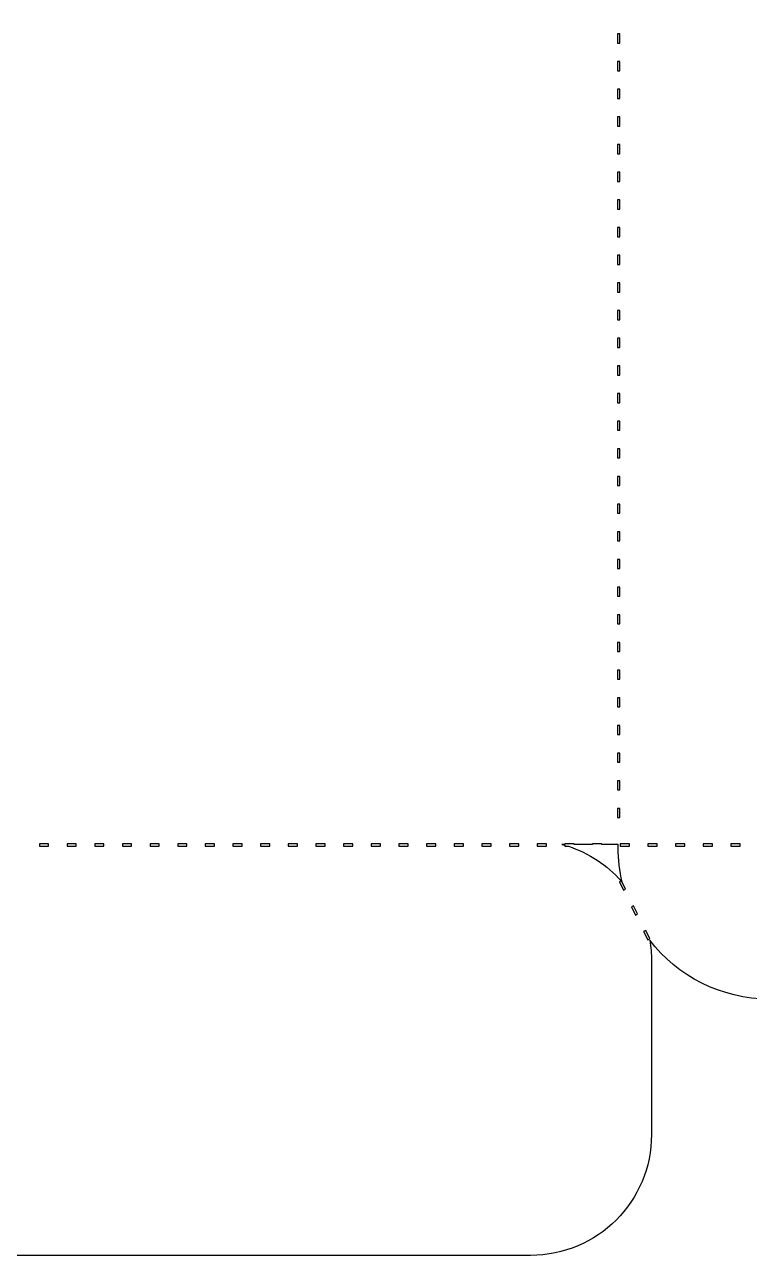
# Model space of a CAD drawing. Header units: centimetres. Extents: x -27 to 27.5, y -14.1 to 14.3.
# Drawn here: x -10.64 to -2.32, y -14.12 to 0.01 of the extents above; entities that cross this region are included whole.
import ezdxf

# ---------------------------------------------------------------- set-up
doc = ezdxf.new("R2010")
doc.units = ezdxf.units.CM
doc.header["$MEASUREMENT"] = 0
doc.layers.add('Layer 1', color=7, linetype='Continuous')

msp = doc.modelspace()

# ---------------------------------------------------------------- linework, layer by layer
at = {"layer": 'Layer 1', "color": 36, "lineweight": 25}
for points, knots in [([(-16.51941, 10.01651), (-17.28793, 10.01651), (-17.90682, 9.39762), (-17.90682, 8.62911), (-17.90682, 8.62911), (-17.90682, 8.62911), (-17.90682, 6.63894), (-17.90682, 6.63894), (-17.90682, 6.63894), (-17.90682, 6.0028), (-17.48249, 5.46935), (-16.90058, 5.30445), (-16.90058, 5.30445), (-17.47429, 5.15204), (-17.92264, 4.69902), (-18.06723, 4.12209), (-18.06723, 4.12209), (-18.09669, 4.82244), (-18.33803, 5.36481), (-18.63277, 5.36481), (-18.63277, 5.36481), (-18.63277, 5.36481), (-19.8606, 5.36481), (-19.8606, 5.36481), (-19.8606, 5.36481), (-20.09577, 5.36481), (-20.29658, 5.01931), (-20.38316, 4.52393), (-20.38316, 4.52393), (-20.45962, 4.60946), (-20.59937, 4.66697), (-20.76019, 4.66697), (-20.76019, 4.66697), (-21.00334, 4.66697), (-21.19923, 4.53637), (-21.19923, 4.37428), (-21.19923, 4.37428), (-21.19923, 4.37428), (-21.19923, 4.14111), (-21.19923, 4.14111), (-21.19923, 4.14111), (-21.23139, 4.14461), (-21.26383, 4.1469), (-21.2968, 4.1469), (-21.2968, 4.1469), (-21.85312, 4.1469), (-22.30469, 3.6373), (-22.30469, 3.00919), (-22.30469, 3.00919), (-22.30469, 2.874), (-22.28354, 2.74421), (-22.24516, 2.62389), (-22.24516, 2.62389), (-24.25743, 1.5562), (-25.34686, -0.11325), (-25.47721, -1.77067), (-25.47721, -1.77067), (-25.47721, -1.77067), (-25.48879, -1.77067), (-25.48879, -1.77067), (-25.48879, -1.77067), (-25.4877, -1.80321), (-25.48648, -1.83568), (-25.48465, -1.86824), (-25.48465, -1.86824), (-25.48647, -1.90065), (-25.48771, -1.93258), (-25.48879, -1.96498), (-25.48879, -1.96498), (-25.48879, -1.96498), (-25.47721, -1.96498), (-25.47721, -1.96498), (-25.47721, -1.96498), (-25.34686, -3.6224), (-24.25743, -5.29267), (-22.24516, -6.36037), (-22.24516, -6.36037), (-22.28354, -6.48069), (-22.30469, -6.60965), (-22.30469, -6.74484), (-22.30469, -6.74484), (-22.30469, -7.37295), (-21.85312, -7.88337), (-21.2968, -7.88337), (-21.2968, -7.88337), (-21.26383, -7.88337), (-21.23139, -7.88109), (-21.19923, -7.87759), (-21.19923, -7.87759), (-21.19923, -7.87759), (-21.19923, -8.11075), (-21.19923, -8.11075), (-21.19923, -8.11075), (-21.19923, -8.27285), (-21.00334, -8.40262), (-20.76019, -8.40262), (-20.76019, -8.40262), (-20.59937, -8.40262), (-20.45961, -8.34594), (-20.38316, -8.26041), (-20.38316, -8.26041), (-20.29657, -8.75575), (-20.09575, -9.10128), (-19.8606, -9.10128), (-19.8606, -9.10128), (-19.8606, -9.10128), (-18.63277, -9.10128), (-18.63277, -9.10128), (-18.63277, -9.10128), (-18.3708, -9.10128), (-18.15167, -8.67221), (-18.08542, -8.08512), (-18.08542, -8.08512), (-17.95442, -8.74582), (-17.42911, -9.26139), (-16.76333, -9.37827), (-16.76333, -9.37827), (-17.41459, -9.493), (-17.90682, -10.0582), (-17.90682, -10.74335), (-17.90682, -10.74335), (-17.90682, -10.74335), (-17.90682, -12.73352), (-17.90682, -12.73352), (-17.90682, -12.73352), (-17.90682, -13.50203), (-17.28793, -14.12093), (-16.51941, -14.12093), (-16.51941, -14.12093), (-16.51941, -14.12093), (-4.83475, -14.12093), (-4.83475, -14.12093), (-4.83475, -14.12093), (-4.06624, -14.12093), (-3.44734, -13.50203), (-3.44734, -12.73352), (-3.44734, -12.73352), (-3.44734, -12.73352), (-3.44734, -10.74335), (-3.44734, -10.74335), (-3.44734, -10.74335), (-3.44734, -10.66148), (-3.45453, -10.58149), (-3.46801, -10.50358), (-3.46801, -10.50358), (-3.15068, -10.9149), (-2.65254, -11.17909), (-2.09053, -11.17909), (-2.09053, -11.17909), (-2.09053, -11.17909), (-0.80564, -11.17909), (-0.80564, -11.17909), (-0.80564, -11.17909), (-0.28304, -11.17909), (0.18345, -10.95066), (0.50157, -10.58791), (0.50157, -10.58791), (0.50157, -10.58791), (0.47759, -10.58791), (0.47759, -10.58791), (0.47759, -10.58791), (0.47759, -10.58791), (0.47759, -10.57964), (0.47759, -10.57964), (0.47759, -10.57964), (0.47759, -10.57964), (0.47759, -10.57716), (0.47759, -10.57716), (0.47759, -10.57716), (0.47759, -10.57716), (0.47841, -10.57468), (0.47841, -10.57468), (0.47841, -10.57468), (0.47841, -10.57468), (0.5057, -10.51598), (0.5057, -10.51598), (0.5057, -10.51598), (0.5057, -10.51598), (0.52968, -10.52673), (0.52968, -10.52673), (0.52968, -10.52673), (0.52968, -10.52673), (0.50404, -10.58212), (0.50404, -10.58212), (0.50404, -10.58212), (0.50404, -10.58212), (0.50404, -10.58791), (0.50404, -10.58791), (0.50404, -10.58791), (0.50404, -10.58791), (0.50239, -10.58791), (0.50239, -10.58791), (0.50239, -10.58791), (0.50039, -10.61848), (0.49908, -10.64943), (0.49908, -10.68052), (0.49908, -10.68052), (0.49908, -10.68052), (0.49908, -12.67068), (0.49908, -12.67068), (0.49908, -12.67068), (0.49908, -13.43919), (1.11716, -14.05809), (1.88567, -14.05809), (1.88567, -14.05809), (1.88567, -14.05809), (13.57033, -14.05809), (13.57033, -14.05809), (13.57033, -14.05809), (14.33884, -14.05809), (14.95774, -13.43919), (14.95774, -12.67068), (14.95774, -12.67068), (14.95774, -12.67068), (14.95774, -10.68052), (14.95774, -10.68052), (14.95774, -10.68052), (14.95774, -10.05491), (14.54749, -9.5284), (13.98043, -9.35429), (13.98043, -9.35429), (14.55488, -9.211), (15.00683, -8.76631), (15.16196, -8.19674), (15.16196, -8.19674), (15.22233, -8.80512), (15.44614, -9.25425), (15.71428, -9.25425), (15.71428, -9.25425), (15.71428, -9.25425), (16.94129, -9.25425), (16.94129, -9.25425), (16.94129, -9.25425), (17.17645, -9.25425), (17.37808, -8.90876), (17.46466, -8.41337), (17.46466, -8.41337), (17.54117, -8.49877), (17.6802, -8.55641), (17.84087, -8.55641), (17.84087, -8.55641), (18.08402, -8.55641), (18.27991, -8.42581), (18.27991, -8.26371), (18.27991, -8.26371), (18.27991, -8.26371), (18.27991, -8.03138), (18.27991, -8.03138), (18.27991, -8.03138), (18.31207, -8.03488), (18.34451, -8.03634), (18.37748, -8.03634), (18.37748, -8.03634), (18.93381, -8.03634), (19.38538, -7.52674), (19.38538, -6.89863), (19.38538, -6.89863), (19.38538, -6.76344), (19.36421, -6.63365), (19.32584, -6.51333), (19.32584, -6.51333), (21.33811, -5.44563), (22.42838, -3.77619), (22.55872, -2.11877), (22.55872, -2.11877), (22.55872, -2.11877), (22.56947, -2.11877), (22.56947, -2.11877), (22.56947, -2.11877), (22.56839, -2.08637), (22.56716, -2.05444), (22.56533, -2.02203), (22.56533, -2.02203), (22.56716, -1.98947), (22.56838, -1.957), (22.56947, -1.92446), (22.56947, -1.92446), (22.56947, -1.92446), (22.55872, -1.92446), (22.55872, -1.92446), (22.55872, -1.92446), (22.42837, -0.26704), (21.33811, 1.40241), (19.32584, 2.4701), (19.32584, 2.4701), (19.36422, 2.59043), (19.38538, 2.72021), (19.38538, 2.8554), (19.38538, 2.8554), (19.38538, 3.48351), (18.93381, 3.99394), (18.37748, 3.99394), (18.37748, 3.99394), (18.34451, 3.99394), (18.31207, 3.99165), (18.27991, 3.98815), (18.27991, 3.98815), (18.27991, 3.98815), (18.27991, 4.22131), (18.27991, 4.22131), (18.27991, 4.22131), (18.27991, 4.38341), (18.08401, 4.51318), (17.84087, 4.51318), (17.84087, 4.51318), (17.68036, 4.51318), (17.54122, 4.45623), (17.46466, 4.37097), (17.46466, 4.37097), (17.37808, 4.86632), (17.17643, 5.21185), (16.94129, 5.21185), (16.94129, 5.21185), (16.94129, 5.21185), (15.71428, 5.21185), (15.71428, 5.21185), (15.71428, 5.21185), (15.44618, 5.21185), (15.22236, 4.76261), (15.16196, 4.15434), (15.16196, 4.15434), (15.00648, 4.72489), (14.55306, 5.1695), (13.97713, 5.31189), (13.97713, 5.31189), (14.54586, 5.48498), (14.95774, 6.01214), (14.95774, 6.63894), (14.95774, 6.63894), (14.95774, 6.63894), (14.95774, 8.62911), (14.95774, 8.62911), (14.95774, 8.62911), (14.95774, 9.39762), (14.33884, 10.01651), (13.57033, 10.01651), (13.57033, 10.01651), (13.57033, 10.01651), (1.88567, 10.01651), (1.88567, 10.01651), (1.88567, 10.01651), (1.11715, 10.01651), (0.49908, 9.39762), (0.49908, 8.62911), (0.49908, 8.62911), (0.49908, 8.62911), (0.49908, 6.63894), (0.49908, 6.63894), (0.49908, 6.63894), (0.49908, 6.52272), (0.51292, 6.41017), (0.5396, 6.30243), (0.5396, 6.30243), (0.22133, 6.6908), (-0.26206, 6.93825), (-0.80564, 6.93825), (-0.80564, 6.93825), (-0.80564, 6.93825), (-2.09053, 6.93825), (-2.09053, 6.93825), (-2.09053, 6.93825), (-2.68536, 6.93825), (-3.20865, 6.64228), (-3.52176, 6.18915), (-3.52176, 6.18915), (-3.47375, 6.33012), (-3.44734, 6.48132), (-3.44734, 6.63894), (-3.44734, 6.63894), (-3.44734, 6.63894), (-3.44734, 8.62911), (-3.44734, 8.62911), (-3.44734, 8.62911), (-3.44734, 9.39762), (-4.06624, 10.01651), (-4.83475, 10.01651), (-4.83475, 10.01651), (-4.83475, 10.01651), (-16.51941, 10.01651), (-16.51941, 10.01651)], [0, 0, 0, 0, 0.01041667, 0.01041667, 0.01041667, 0.01041667, 0.02083333, 0.02083333, 0.02083333, 0.02083333, 0.03125, 0.03125, 0.03125, 0.03125, 0.04166667, 0.04166667, 0.04166667, 0.04166667, 0.05208333, 0.05208333, 0.05208333, 0.05208333, 0.0625, 0.0625, 0.0625, 0.0625, 0.07291667, 0.07291667, 0.07291667, 0.07291667, 0.08333333, 0.08333333, 0.08333333, 0.08333333, 0.09375, 0.09375, 0.09375, 0.09375, 0.10416667, 0.10416667, 0.10416667, 0.10416667, 0.11458333, 0.11458333, 0.11458333, 0.11458333, 0.125, 0.125, 0.125, 0.125, 0.13541667, 0.13541667, 0.13541667, 0.13541667, 0.14583333, 0.14583333, 0.14583333, 0.14583333, 0.15625, 0.15625, 0.15625, 0.15625, 0.16666667, 0.16666667, 0.16666667, 0.16666667, 0.17708333, 0.17708333, 0.17708333, 0.17708333, 0.1875, 0.1875, 0.1875, 0.1875, 0.19791667, 0.19791667, 0.19791667, 0.19791667, 0.20833333, 0.20833333, 0.20833333, 0.20833333, 0.21875, 0.21875, 0.21875, 0.21875, 0.22916667, 0.22916667, 0.22916667, 0.22916667, 0.23958333, 0.23958333, 0.23958333, 0.23958333, 0.25, 0.25, 0.25, 0.25, 0.26041667, 0.26041667, 0.26041667, 0.26041667, 0.27083333, 0.27083333, 0.27083333, 0.27083333, 0.28125, 0.28125, 0.28125, 0.28125, 0.29166667, 0.29166667, 0.29166667, 0.29166667, 0.30208333, 0.30208333, 0.30208333, 0.30208333, 0.3125, 0.3125, 0.3125, 0.3125, 0.32291667, 0.32291667, 0.32291667, 0.32291667, 0.33333333, 0.33333333, 0.33333333, 0.33333333, 0.34375, 0.34375, 0.34375, 0.34375, 0.35416667, 0.35416667, 0.35416667, 0.35416667, 0.36458333, 0.36458333, 0.36458333, 0.36458333, 0.375, 0.375, 0.375, 0.375, 0.38541667, 0.38541667, 0.38541667, 0.38541667, 0.39583333, 0.39583333, 0.39583333, 0.39583333, 0.40625, 0.40625, 0.40625, 0.40625, 0.41666667, 0.41666667, 0.41666667, 0.41666667, 0.42708333, 0.42708333, 0.42708333, 0.42708333, 0.4375, 0.4375, 0.4375, 0.4375, 0.44791667, 0.44791667, 0.44791667, 0.44791667, 0.45833333, 0.45833333, 0.45833333, 0.45833333, 0.46875, 0.46875, 0.46875, 0.46875, 0.47916667, 0.47916667, 0.47916667, 0.47916667, 0.48958333, 0.48958333, 0.48958333, 0.48958333, 0.5, 0.5, 0.5, 0.5, 0.51041667, 0.51041667, 0.51041667, 0.51041667, 0.52083333, 0.52083333, 0.52083333, 0.52083333, 0.53125, 0.53125, 0.53125, 0.53125, 0.54166667, 0.54166667, 0.54166667, 0.54166667, 0.55208333, 0.55208333, 0.55208333, 0.55208333, 0.5625, 0.5625, 0.5625, 0.5625, 0.57291667, 0.57291667, 0.57291667, 0.57291667, 0.58333333, 0.58333333, 0.58333333, 0.58333333, 0.59375, 0.59375, 0.59375, 0.59375, 0.60416667, 0.60416667, 0.60416667, 0.60416667, 0.61458333, 0.61458333, 0.61458333, 0.61458333, 0.625, 0.625, 0.625, 0.625, 0.63541667, 0.63541667, 0.63541667, 0.63541667, 0.64583333, 0.64583333, 0.64583333, 0.64583333, 0.65625, 0.65625, 0.65625, 0.65625, 0.66666667, 0.66666667, 0.66666667, 0.66666667, 0.67708333, 0.67708333, 0.67708333, 0.67708333, 0.6875, 0.6875, 0.6875, 0.6875, 0.69791667, 0.69791667, 0.69791667, 0.69791667, 0.70833333, 0.70833333, 0.70833333, 0.70833333, 0.71875, 0.71875, 0.71875, 0.71875, 0.72916667, 0.72916667, 0.72916667, 0.72916667, 0.73958333, 0.73958333, 0.73958333, 0.73958333, 0.75, 0.75, 0.75, 0.75, 0.76041667, 0.76041667, 0.76041667, 0.76041667, 0.77083333, 0.77083333, 0.77083333, 0.77083333, 0.78125, 0.78125, 0.78125, 0.78125, 0.79166667, 0.79166667, 0.79166667, 0.79166667, 0.80208333, 0.80208333, 0.80208333, 0.80208333, 0.8125, 0.8125, 0.8125, 0.8125, 0.82291667, 0.82291667, 0.82291667, 0.82291667, 0.83333333, 0.83333333, 0.83333333, 0.83333333, 0.84375, 0.84375, 0.84375, 0.84375, 0.85416667, 0.85416667, 0.85416667, 0.85416667, 0.86458333, 0.86458333, 0.86458333, 0.86458333, 0.875, 0.875, 0.875, 0.875, 0.88541667, 0.88541667, 0.88541667, 0.88541667, 0.89583333, 0.89583333, 0.89583333, 0.89583333, 0.90625, 0.90625, 0.90625, 0.90625, 0.91666667, 0.91666667, 0.91666667, 0.91666667, 0.92708333, 0.92708333, 0.92708333, 0.92708333, 0.9375, 0.9375, 0.9375, 0.9375, 0.94791667, 0.94791667, 0.94791667, 0.94791667, 0.95833333, 0.95833333, 0.95833333, 0.95833333, 0.96875, 0.96875, 0.96875, 0.96875, 0.97916667, 0.97916667, 0.97916667, 0.97916667, 1, 1, 1, 1]), ([(-3.8376, -0.10049), (-3.8376, -0.10049), (-3.81114, -0.10049), (-3.81114, -0.10049), (-3.81114, -0.10049), (-3.81114, -0.10049), (-3.81114, -0.20632), (-3.81114, -0.20632), (-3.81114, -0.20632), (-3.81114, -0.20632), (-3.8376, -0.20632), (-3.8376, -0.20632), (-3.8376, -0.20632), (-3.8376, -0.20632), (-3.8376, -0.10049), (-3.8376, -0.10049)], [0, 0, 0, 0, 0.2, 0.2, 0.2, 0.2, 0.4, 0.4, 0.4, 0.4, 0.6, 0.6, 0.6, 0.6, 1, 1, 1, 1]), ([(-3.8376, -0.41799), (-3.8376, -0.41799), (-3.81114, -0.41799), (-3.81114, -0.41799), (-3.81114, -0.41799), (-3.81114, -0.41799), (-3.81114, -0.52382), (-3.81114, -0.52382), (-3.81114, -0.52382), (-3.81114, -0.52382), (-3.8376, -0.52382), (-3.8376, -0.52382), (-3.8376, -0.52382), (-3.8376, -0.52382), (-3.8376, -0.41799), (-3.8376, -0.41799)], [0, 0, 0, 0, 0.2, 0.2, 0.2, 0.2, 0.4, 0.4, 0.4, 0.4, 0.6, 0.6, 0.6, 0.6, 1, 1, 1, 1]), ([(-3.8376, -0.73549), (-3.8376, -0.73549), (-3.81114, -0.73549), (-3.81114, -0.73549), (-3.81114, -0.73549), (-3.81114, -0.73549), (-3.81114, -0.84132), (-3.81114, -0.84132), (-3.81114, -0.84132), (-3.81114, -0.84132), (-3.8376, -0.84132), (-3.8376, -0.84132), (-3.8376, -0.84132), (-3.8376, -0.84132), (-3.8376, -0.73549), (-3.8376, -0.73549)], [0, 0, 0, 0, 0.2, 0.2, 0.2, 0.2, 0.4, 0.4, 0.4, 0.4, 0.6, 0.6, 0.6, 0.6, 1, 1, 1, 1]), ([(-3.8376, -1.05299), (-3.8376, -1.05299), (-3.81114, -1.05299), (-3.81114, -1.05299), (-3.81114, -1.05299), (-3.81114, -1.05299), (-3.81114, -1.15882), (-3.81114, -1.15882), (-3.81114, -1.15882), (-3.81114, -1.15882), (-3.8376, -1.15882), (-3.8376, -1.15882), (-3.8376, -1.15882), (-3.8376, -1.15882), (-3.8376, -1.05299), (-3.8376, -1.05299)], [0, 0, 0, 0, 0.2, 0.2, 0.2, 0.2, 0.4, 0.4, 0.4, 0.4, 0.6, 0.6, 0.6, 0.6, 1, 1, 1, 1]), ([(-3.8376, -1.37049), (-3.8376, -1.37049), (-3.81114, -1.37049), (-3.81114, -1.37049), (-3.81114, -1.37049), (-3.81114, -1.37049), (-3.81114, -1.47632), (-3.81114, -1.47632), (-3.81114, -1.47632), (-3.81114, -1.47632), (-3.8376, -1.47632), (-3.8376, -1.47632), (-3.8376, -1.47632), (-3.8376, -1.47632), (-3.8376, -1.37049), (-3.8376, -1.37049)], [0, 0, 0, 0, 0.2, 0.2, 0.2, 0.2, 0.4, 0.4, 0.4, 0.4, 0.6, 0.6, 0.6, 0.6, 1, 1, 1, 1]), ([(-3.8376, -1.68799), (-3.8376, -1.68799), (-3.81114, -1.68799), (-3.81114, -1.68799), (-3.81114, -1.68799), (-3.81114, -1.68799), (-3.81114, -1.79382), (-3.81114, -1.79382), (-3.81114, -1.79382), (-3.81114, -1.79382), (-3.8376, -1.79382), (-3.8376, -1.79382), (-3.8376, -1.79382), (-3.8376, -1.79382), (-3.8376, -1.68799), (-3.8376, -1.68799)], [0, 0, 0, 0, 0.2, 0.2, 0.2, 0.2, 0.4, 0.4, 0.4, 0.4, 0.6, 0.6, 0.6, 0.6, 1, 1, 1, 1]), ([(-3.8376, -2.00549), (-3.8376, -2.00549), (-3.81114, -2.00549), (-3.81114, -2.00549), (-3.81114, -2.00549), (-3.81114, -2.00549), (-3.81114, -2.11132), (-3.81114, -2.11132), (-3.81114, -2.11132), (-3.81114, -2.11132), (-3.8376, -2.11132), (-3.8376, -2.11132), (-3.8376, -2.11132), (-3.8376, -2.11132), (-3.8376, -2.00549), (-3.8376, -2.00549)], [0, 0, 0, 0, 0.2, 0.2, 0.2, 0.2, 0.4, 0.4, 0.4, 0.4, 0.6, 0.6, 0.6, 0.6, 1, 1, 1, 1]), ([(-3.8376, -2.32299), (-3.8376, -2.32299), (-3.81114, -2.32299), (-3.81114, -2.32299), (-3.81114, -2.32299), (-3.81114, -2.32299), (-3.81114, -2.42882), (-3.81114, -2.42882), (-3.81114, -2.42882), (-3.81114, -2.42882), (-3.8376, -2.42882), (-3.8376, -2.42882), (-3.8376, -2.42882), (-3.8376, -2.42882), (-3.8376, -2.32299), (-3.8376, -2.32299)], [0, 0, 0, 0, 0.2, 0.2, 0.2, 0.2, 0.4, 0.4, 0.4, 0.4, 0.6, 0.6, 0.6, 0.6, 1, 1, 1, 1]), ([(-3.8376, -2.64049), (-3.8376, -2.64049), (-3.81114, -2.64049), (-3.81114, -2.64049), (-3.81114, -2.64049), (-3.81114, -2.64049), (-3.81114, -2.74632), (-3.81114, -2.74632), (-3.81114, -2.74632), (-3.81114, -2.74632), (-3.8376, -2.74632), (-3.8376, -2.74632), (-3.8376, -2.74632), (-3.8376, -2.74632), (-3.8376, -2.64049), (-3.8376, -2.64049)], [0, 0, 0, 0, 0.2, 0.2, 0.2, 0.2, 0.4, 0.4, 0.4, 0.4, 0.6, 0.6, 0.6, 0.6, 1, 1, 1, 1]), ([(-3.8376, -2.95799), (-3.8376, -2.95799), (-3.81114, -2.95799), (-3.81114, -2.95799), (-3.81114, -2.95799), (-3.81114, -2.95799), (-3.81114, -3.06382), (-3.81114, -3.06382), (-3.81114, -3.06382), (-3.81114, -3.06382), (-3.8376, -3.06382), (-3.8376, -3.06382), (-3.8376, -3.06382), (-3.8376, -3.06382), (-3.8376, -2.95799), (-3.8376, -2.95799)], [0, 0, 0, 0, 0.2, 0.2, 0.2, 0.2, 0.4, 0.4, 0.4, 0.4, 0.6, 0.6, 0.6, 0.6, 1, 1, 1, 1]), ([(-3.8376, -3.27549), (-3.8376, -3.27549), (-3.81114, -3.27549), (-3.81114, -3.27549), (-3.81114, -3.27549), (-3.81114, -3.27549), (-3.81114, -3.38132), (-3.81114, -3.38132), (-3.81114, -3.38132), (-3.81114, -3.38132), (-3.8376, -3.38132), (-3.8376, -3.38132), (-3.8376, -3.38132), (-3.8376, -3.38132), (-3.8376, -3.27549), (-3.8376, -3.27549)], [0, 0, 0, 0, 0.2, 0.2, 0.2, 0.2, 0.4, 0.4, 0.4, 0.4, 0.6, 0.6, 0.6, 0.6, 1, 1, 1, 1]), ([(-3.8376, -3.59299), (-3.8376, -3.59299), (-3.81114, -3.59299), (-3.81114, -3.59299), (-3.81114, -3.59299), (-3.81114, -3.59299), (-3.81114, -3.69882), (-3.81114, -3.69882), (-3.81114, -3.69882), (-3.81114, -3.69882), (-3.8376, -3.69882), (-3.8376, -3.69882), (-3.8376, -3.69882), (-3.8376, -3.69882), (-3.8376, -3.59299), (-3.8376, -3.59299)], [0, 0, 0, 0, 0.2, 0.2, 0.2, 0.2, 0.4, 0.4, 0.4, 0.4, 0.6, 0.6, 0.6, 0.6, 1, 1, 1, 1]), ([(-3.8376, -3.91049), (-3.8376, -3.91049), (-3.81114, -3.91049), (-3.81114, -3.91049), (-3.81114, -3.91049), (-3.81114, -3.91049), (-3.81114, -4.01632), (-3.81114, -4.01632), (-3.81114, -4.01632), (-3.81114, -4.01632), (-3.8376, -4.01632), (-3.8376, -4.01632), (-3.8376, -4.01632), (-3.8376, -4.01632), (-3.8376, -3.91049), (-3.8376, -3.91049)], [0, 0, 0, 0, 0.2, 0.2, 0.2, 0.2, 0.4, 0.4, 0.4, 0.4, 0.6, 0.6, 0.6, 0.6, 1, 1, 1, 1]), ([(-3.8376, -4.22799), (-3.8376, -4.22799), (-3.81114, -4.22799), (-3.81114, -4.22799), (-3.81114, -4.22799), (-3.81114, -4.22799), (-3.81114, -4.33382), (-3.81114, -4.33382), (-3.81114, -4.33382), (-3.81114, -4.33382), (-3.8376, -4.33382), (-3.8376, -4.33382), (-3.8376, -4.33382), (-3.8376, -4.33382), (-3.8376, -4.22799), (-3.8376, -4.22799)], [0, 0, 0, 0, 0.2, 0.2, 0.2, 0.2, 0.4, 0.4, 0.4, 0.4, 0.6, 0.6, 0.6, 0.6, 1, 1, 1, 1]), ([(-3.8376, -4.54549), (-3.8376, -4.54549), (-3.81114, -4.54549), (-3.81114, -4.54549), (-3.81114, -4.54549), (-3.81114, -4.54549), (-3.81114, -4.65132), (-3.81114, -4.65132), (-3.81114, -4.65132), (-3.81114, -4.65132), (-3.8376, -4.65132), (-3.8376, -4.65132), (-3.8376, -4.65132), (-3.8376, -4.65132), (-3.8376, -4.54549), (-3.8376, -4.54549)], [0, 0, 0, 0, 0.2, 0.2, 0.2, 0.2, 0.4, 0.4, 0.4, 0.4, 0.6, 0.6, 0.6, 0.6, 1, 1, 1, 1]), ([(-3.8376, -4.86299), (-3.8376, -4.86299), (-3.81114, -4.86299), (-3.81114, -4.86299), (-3.81114, -4.86299), (-3.81114, -4.86299), (-3.81114, -4.96882), (-3.81114, -4.96882), (-3.81114, -4.96882), (-3.81114, -4.96882), (-3.8376, -4.96882), (-3.8376, -4.96882), (-3.8376, -4.96882), (-3.8376, -4.96882), (-3.8376, -4.86299), (-3.8376, -4.86299)], [0, 0, 0, 0, 0.2, 0.2, 0.2, 0.2, 0.4, 0.4, 0.4, 0.4, 0.6, 0.6, 0.6, 0.6, 1, 1, 1, 1]), ([(-3.8376, -5.18049), (-3.8376, -5.18049), (-3.81114, -5.18049), (-3.81114, -5.18049), (-3.81114, -5.18049), (-3.81114, -5.18049), (-3.81114, -5.28632), (-3.81114, -5.28632), (-3.81114, -5.28632), (-3.81114, -5.28632), (-3.8376, -5.28632), (-3.8376, -5.28632), (-3.8376, -5.28632), (-3.8376, -5.28632), (-3.8376, -5.18049), (-3.8376, -5.18049)], [0, 0, 0, 0, 0.2, 0.2, 0.2, 0.2, 0.4, 0.4, 0.4, 0.4, 0.6, 0.6, 0.6, 0.6, 1, 1, 1, 1]), ([(-3.8376, -5.49799), (-3.8376, -5.49799), (-3.81114, -5.49799), (-3.81114, -5.49799), (-3.81114, -5.49799), (-3.81114, -5.49799), (-3.81114, -5.60382), (-3.81114, -5.60382), (-3.81114, -5.60382), (-3.81114, -5.60382), (-3.8376, -5.60382), (-3.8376, -5.60382), (-3.8376, -5.60382), (-3.8376, -5.60382), (-3.8376, -5.49799), (-3.8376, -5.49799)], [0, 0, 0, 0, 0.2, 0.2, 0.2, 0.2, 0.4, 0.4, 0.4, 0.4, 0.6, 0.6, 0.6, 0.6, 1, 1, 1, 1]), ([(-3.8376, -5.81549), (-3.8376, -5.81549), (-3.81114, -5.81549), (-3.81114, -5.81549), (-3.81114, -5.81549), (-3.81114, -5.81549), (-3.81114, -5.92132), (-3.81114, -5.92132), (-3.81114, -5.92132), (-3.81114, -5.92132), (-3.8376, -5.92132), (-3.8376, -5.92132), (-3.8376, -5.92132), (-3.8376, -5.92132), (-3.8376, -5.81549), (-3.8376, -5.81549)], [0, 0, 0, 0, 0.2, 0.2, 0.2, 0.2, 0.4, 0.4, 0.4, 0.4, 0.6, 0.6, 0.6, 0.6, 1, 1, 1, 1]), ([(-3.8376, -6.13299), (-3.8376, -6.13299), (-3.81114, -6.13299), (-3.81114, -6.13299), (-3.81114, -6.13299), (-3.81114, -6.13299), (-3.81114, -6.23882), (-3.81114, -6.23882), (-3.81114, -6.23882), (-3.81114, -6.23882), (-3.8376, -6.23882), (-3.8376, -6.23882), (-3.8376, -6.23882), (-3.8376, -6.23882), (-3.8376, -6.13299), (-3.8376, -6.13299)], [0, 0, 0, 0, 0.2, 0.2, 0.2, 0.2, 0.4, 0.4, 0.4, 0.4, 0.6, 0.6, 0.6, 0.6, 1, 1, 1, 1]), ([(-3.8376, -6.45049), (-3.8376, -6.45049), (-3.81114, -6.45049), (-3.81114, -6.45049), (-3.81114, -6.45049), (-3.81114, -6.45049), (-3.81114, -6.55632), (-3.81114, -6.55632), (-3.81114, -6.55632), (-3.81114, -6.55632), (-3.8376, -6.55632), (-3.8376, -6.55632), (-3.8376, -6.55632), (-3.8376, -6.55632), (-3.8376, -6.45049), (-3.8376, -6.45049)], [0, 0, 0, 0, 0.2, 0.2, 0.2, 0.2, 0.4, 0.4, 0.4, 0.4, 0.6, 0.6, 0.6, 0.6, 1, 1, 1, 1]), ([(-3.8376, -6.76799), (-3.8376, -6.76799), (-3.81114, -6.76799), (-3.81114, -6.76799), (-3.81114, -6.76799), (-3.81114, -6.76799), (-3.81114, -6.87382), (-3.81114, -6.87382), (-3.81114, -6.87382), (-3.81114, -6.87382), (-3.8376, -6.87382), (-3.8376, -6.87382), (-3.8376, -6.87382), (-3.8376, -6.87382), (-3.8376, -6.76799), (-3.8376, -6.76799)], [0, 0, 0, 0, 0.2, 0.2, 0.2, 0.2, 0.4, 0.4, 0.4, 0.4, 0.6, 0.6, 0.6, 0.6, 1, 1, 1, 1]), ([(-3.8376, -7.08549), (-3.8376, -7.08549), (-3.81114, -7.08549), (-3.81114, -7.08549), (-3.81114, -7.08549), (-3.81114, -7.08549), (-3.81114, -7.19132), (-3.81114, -7.19132), (-3.81114, -7.19132), (-3.81114, -7.19132), (-3.8376, -7.19132), (-3.8376, -7.19132), (-3.8376, -7.19132), (-3.8376, -7.19132), (-3.8376, -7.08549), (-3.8376, -7.08549)], [0, 0, 0, 0, 0.2, 0.2, 0.2, 0.2, 0.4, 0.4, 0.4, 0.4, 0.6, 0.6, 0.6, 0.6, 1, 1, 1, 1]), ([(-3.8376, -7.40299), (-3.8376, -7.40299), (-3.81114, -7.40299), (-3.81114, -7.40299), (-3.81114, -7.40299), (-3.81114, -7.40299), (-3.81114, -7.50882), (-3.81114, -7.50882), (-3.81114, -7.50882), (-3.81114, -7.50882), (-3.8376, -7.50882), (-3.8376, -7.50882), (-3.8376, -7.50882), (-3.8376, -7.50882), (-3.8376, -7.40299), (-3.8376, -7.40299)], [0, 0, 0, 0, 0.2, 0.2, 0.2, 0.2, 0.4, 0.4, 0.4, 0.4, 0.6, 0.6, 0.6, 0.6, 1, 1, 1, 1]), ([(-3.8376, -7.72049), (-3.8376, -7.72049), (-3.81114, -7.72049), (-3.81114, -7.72049), (-3.81114, -7.72049), (-3.81114, -7.72049), (-3.81114, -7.82632), (-3.81114, -7.82632), (-3.81114, -7.82632), (-3.81114, -7.82632), (-3.8376, -7.82632), (-3.8376, -7.82632), (-3.8376, -7.82632), (-3.8376, -7.82632), (-3.8376, -7.72049), (-3.8376, -7.72049)], [0, 0, 0, 0, 0.2, 0.2, 0.2, 0.2, 0.4, 0.4, 0.4, 0.4, 0.6, 0.6, 0.6, 0.6, 1, 1, 1, 1]), ([(-3.8376, -8.03799), (-3.8376, -8.03799), (-3.81114, -8.03799), (-3.81114, -8.03799), (-3.81114, -8.03799), (-3.81114, -8.03799), (-3.81114, -8.14382), (-3.81114, -8.14382), (-3.81114, -8.14382), (-3.81114, -8.14382), (-3.8376, -8.14382), (-3.8376, -8.14382), (-3.8376, -8.14382), (-3.8376, -8.14382), (-3.8376, -8.03799), (-3.8376, -8.03799)], [0, 0, 0, 0, 0.2, 0.2, 0.2, 0.2, 0.4, 0.4, 0.4, 0.4, 0.6, 0.6, 0.6, 0.6, 1, 1, 1, 1]), ([(-3.8376, -8.35549), (-3.8376, -8.35549), (-3.81114, -8.35549), (-3.81114, -8.35549), (-3.81114, -8.35549), (-3.81114, -8.35549), (-3.81114, -8.46132), (-3.81114, -8.46132), (-3.81114, -8.46132), (-3.81114, -8.46132), (-3.8376, -8.46132), (-3.8376, -8.46132), (-3.8376, -8.46132), (-3.8376, -8.46132), (-3.8376, -8.35549), (-3.8376, -8.35549)], [0, 0, 0, 0, 0.2, 0.2, 0.2, 0.2, 0.4, 0.4, 0.4, 0.4, 0.6, 0.6, 0.6, 0.6, 1, 1, 1, 1]), ([(-3.8376, -8.67299), (-3.8376, -8.67299), (-3.81114, -8.67299), (-3.81114, -8.67299), (-3.81114, -8.67299), (-3.81114, -8.67299), (-3.81114, -8.77882), (-3.81114, -8.77882), (-3.81114, -8.77882), (-3.81114, -8.77882), (-3.8376, -8.77882), (-3.8376, -8.77882), (-3.8376, -8.77882), (-3.8376, -8.77882), (-3.8376, -8.67299), (-3.8376, -8.67299)], [0, 0, 0, 0, 0.2, 0.2, 0.2, 0.2, 0.4, 0.4, 0.4, 0.4, 0.6, 0.6, 0.6, 0.6, 1, 1, 1, 1]), ([(-3.8376, -8.99049), (-3.8376, -8.99049), (-3.81114, -8.99049), (-3.81114, -8.99049), (-3.81114, -8.99049), (-3.81114, -8.99049), (-3.81114, -9.09632), (-3.81114, -9.09632), (-3.81114, -9.09632), (-3.81114, -9.09632), (-3.8376, -9.09632), (-3.8376, -9.09632), (-3.8376, -9.09632), (-3.8376, -9.09632), (-3.8376, -8.99049), (-3.8376, -8.99049)], [0, 0, 0, 0, 0.2, 0.2, 0.2, 0.2, 0.4, 0.4, 0.4, 0.4, 0.6, 0.6, 0.6, 0.6, 1, 1, 1, 1]), ([(-10.47286, -9.39894), (-10.47286, -9.39894), (-10.36702, -9.39894), (-10.36702, -9.39894), (-10.36702, -9.39894), (-10.36702, -9.39894), (-10.36702, -9.4254), (-10.36702, -9.4254), (-10.36702, -9.4254), (-10.36702, -9.4254), (-10.47286, -9.4254), (-10.47286, -9.4254), (-10.47286, -9.4254), (-10.47286, -9.4254), (-10.47286, -9.39894), (-10.47286, -9.39894)], [0, 0, 0, 0, 0.2, 0.2, 0.2, 0.2, 0.4, 0.4, 0.4, 0.4, 0.6, 0.6, 0.6, 0.6, 1, 1, 1, 1]), ([(-10.15536, -9.39894), (-10.15536, -9.39894), (-10.04952, -9.39894), (-10.04952, -9.39894), (-10.04952, -9.39894), (-10.04952, -9.39894), (-10.04952, -9.4254), (-10.04952, -9.4254), (-10.04952, -9.4254), (-10.04952, -9.4254), (-10.15536, -9.4254), (-10.15536, -9.4254), (-10.15536, -9.4254), (-10.15536, -9.4254), (-10.15536, -9.39894), (-10.15536, -9.39894)], [0, 0, 0, 0, 0.2, 0.2, 0.2, 0.2, 0.4, 0.4, 0.4, 0.4, 0.6, 0.6, 0.6, 0.6, 1, 1, 1, 1]), ([(-9.83786, -9.39894), (-9.83786, -9.39894), (-9.73202, -9.39894), (-9.73202, -9.39894), (-9.73202, -9.39894), (-9.73202, -9.39894), (-9.73202, -9.4254), (-9.73202, -9.4254), (-9.73202, -9.4254), (-9.73202, -9.4254), (-9.83786, -9.4254), (-9.83786, -9.4254), (-9.83786, -9.4254), (-9.83786, -9.4254), (-9.83786, -9.39894), (-9.83786, -9.39894)], [0, 0, 0, 0, 0.2, 0.2, 0.2, 0.2, 0.4, 0.4, 0.4, 0.4, 0.6, 0.6, 0.6, 0.6, 1, 1, 1, 1]), ([(-9.52036, -9.39894), (-9.52036, -9.39894), (-9.41452, -9.39894), (-9.41452, -9.39894), (-9.41452, -9.39894), (-9.41452, -9.39894), (-9.41452, -9.4254), (-9.41452, -9.4254), (-9.41452, -9.4254), (-9.41452, -9.4254), (-9.52036, -9.4254), (-9.52036, -9.4254), (-9.52036, -9.4254), (-9.52036, -9.4254), (-9.52036, -9.39894), (-9.52036, -9.39894)], [0, 0, 0, 0, 0.2, 0.2, 0.2, 0.2, 0.4, 0.4, 0.4, 0.4, 0.6, 0.6, 0.6, 0.6, 1, 1, 1, 1]), ([(-9.20286, -9.39894), (-9.20286, -9.39894), (-9.09702, -9.39894), (-9.09702, -9.39894), (-9.09702, -9.39894), (-9.09702, -9.39894), (-9.09702, -9.4254), (-9.09702, -9.4254), (-9.09702, -9.4254), (-9.09702, -9.4254), (-9.20286, -9.4254), (-9.20286, -9.4254), (-9.20286, -9.4254), (-9.20286, -9.4254), (-9.20286, -9.39894), (-9.20286, -9.39894)], [0, 0, 0, 0, 0.2, 0.2, 0.2, 0.2, 0.4, 0.4, 0.4, 0.4, 0.6, 0.6, 0.6, 0.6, 1, 1, 1, 1]), ([(-8.88536, -9.39894), (-8.88536, -9.39894), (-8.77952, -9.39894), (-8.77952, -9.39894), (-8.77952, -9.39894), (-8.77952, -9.39894), (-8.77952, -9.4254), (-8.77952, -9.4254), (-8.77952, -9.4254), (-8.77952, -9.4254), (-8.88536, -9.4254), (-8.88536, -9.4254), (-8.88536, -9.4254), (-8.88536, -9.4254), (-8.88536, -9.39894), (-8.88536, -9.39894)], [0, 0, 0, 0, 0.2, 0.2, 0.2, 0.2, 0.4, 0.4, 0.4, 0.4, 0.6, 0.6, 0.6, 0.6, 1, 1, 1, 1]), ([(-8.56786, -9.39894), (-8.56786, -9.39894), (-8.46202, -9.39894), (-8.46202, -9.39894), (-8.46202, -9.39894), (-8.46202, -9.39894), (-8.46202, -9.4254), (-8.46202, -9.4254), (-8.46202, -9.4254), (-8.46202, -9.4254), (-8.56786, -9.4254), (-8.56786, -9.4254), (-8.56786, -9.4254), (-8.56786, -9.4254), (-8.56786, -9.39894), (-8.56786, -9.39894)], [0, 0, 0, 0, 0.2, 0.2, 0.2, 0.2, 0.4, 0.4, 0.4, 0.4, 0.6, 0.6, 0.6, 0.6, 1, 1, 1, 1]), ([(-8.25036, -9.39894), (-8.25036, -9.39894), (-8.14452, -9.39894), (-8.14452, -9.39894), (-8.14452, -9.39894), (-8.14452, -9.39894), (-8.14452, -9.4254), (-8.14452, -9.4254), (-8.14452, -9.4254), (-8.14452, -9.4254), (-8.25036, -9.4254), (-8.25036, -9.4254), (-8.25036, -9.4254), (-8.25036, -9.4254), (-8.25036, -9.39894), (-8.25036, -9.39894)], [0, 0, 0, 0, 0.2, 0.2, 0.2, 0.2, 0.4, 0.4, 0.4, 0.4, 0.6, 0.6, 0.6, 0.6, 1, 1, 1, 1]), ([(-7.93286, -9.39894), (-7.93286, -9.39894), (-7.82702, -9.39894), (-7.82702, -9.39894), (-7.82702, -9.39894), (-7.82702, -9.39894), (-7.82702, -9.4254), (-7.82702, -9.4254), (-7.82702, -9.4254), (-7.82702, -9.4254), (-7.93286, -9.4254), (-7.93286, -9.4254), (-7.93286, -9.4254), (-7.93286, -9.4254), (-7.93286, -9.39894), (-7.93286, -9.39894)], [0, 0, 0, 0, 0.2, 0.2, 0.2, 0.2, 0.4, 0.4, 0.4, 0.4, 0.6, 0.6, 0.6, 0.6, 1, 1, 1, 1]), ([(-7.61536, -9.39894), (-7.61536, -9.39894), (-7.50952, -9.39894), (-7.50952, -9.39894), (-7.50952, -9.39894), (-7.50952, -9.39894), (-7.50952, -9.4254), (-7.50952, -9.4254), (-7.50952, -9.4254), (-7.50952, -9.4254), (-7.61536, -9.4254), (-7.61536, -9.4254), (-7.61536, -9.4254), (-7.61536, -9.4254), (-7.61536, -9.39894), (-7.61536, -9.39894)], [0, 0, 0, 0, 0.2, 0.2, 0.2, 0.2, 0.4, 0.4, 0.4, 0.4, 0.6, 0.6, 0.6, 0.6, 1, 1, 1, 1]), ([(-7.29786, -9.39894), (-7.29786, -9.39894), (-7.19202, -9.39894), (-7.19202, -9.39894), (-7.19202, -9.39894), (-7.19202, -9.39894), (-7.19202, -9.4254), (-7.19202, -9.4254), (-7.19202, -9.4254), (-7.19202, -9.4254), (-7.29786, -9.4254), (-7.29786, -9.4254), (-7.29786, -9.4254), (-7.29786, -9.4254), (-7.29786, -9.39894), (-7.29786, -9.39894)], [0, 0, 0, 0, 0.2, 0.2, 0.2, 0.2, 0.4, 0.4, 0.4, 0.4, 0.6, 0.6, 0.6, 0.6, 1, 1, 1, 1]), ([(-6.98036, -9.39894), (-6.98036, -9.39894), (-6.87452, -9.39894), (-6.87452, -9.39894), (-6.87452, -9.39894), (-6.87452, -9.39894), (-6.87452, -9.4254), (-6.87452, -9.4254), (-6.87452, -9.4254), (-6.87452, -9.4254), (-6.98036, -9.4254), (-6.98036, -9.4254), (-6.98036, -9.4254), (-6.98036, -9.4254), (-6.98036, -9.39894), (-6.98036, -9.39894)], [0, 0, 0, 0, 0.2, 0.2, 0.2, 0.2, 0.4, 0.4, 0.4, 0.4, 0.6, 0.6, 0.6, 0.6, 1, 1, 1, 1]), ([(-6.66286, -9.39894), (-6.66286, -9.39894), (-6.55702, -9.39894), (-6.55702, -9.39894), (-6.55702, -9.39894), (-6.55702, -9.39894), (-6.55702, -9.4254), (-6.55702, -9.4254), (-6.55702, -9.4254), (-6.55702, -9.4254), (-6.66286, -9.4254), (-6.66286, -9.4254), (-6.66286, -9.4254), (-6.66286, -9.4254), (-6.66286, -9.39894), (-6.66286, -9.39894)], [0, 0, 0, 0, 0.2, 0.2, 0.2, 0.2, 0.4, 0.4, 0.4, 0.4, 0.6, 0.6, 0.6, 0.6, 1, 1, 1, 1]), ([(-6.34536, -9.39894), (-6.34536, -9.39894), (-6.23952, -9.39894), (-6.23952, -9.39894), (-6.23952, -9.39894), (-6.23952, -9.39894), (-6.23952, -9.4254), (-6.23952, -9.4254), (-6.23952, -9.4254), (-6.23952, -9.4254), (-6.34536, -9.4254), (-6.34536, -9.4254), (-6.34536, -9.4254), (-6.34536, -9.4254), (-6.34536, -9.39894), (-6.34536, -9.39894)], [0, 0, 0, 0, 0.2, 0.2, 0.2, 0.2, 0.4, 0.4, 0.4, 0.4, 0.6, 0.6, 0.6, 0.6, 1, 1, 1, 1]), ([(-6.02786, -9.39894), (-6.02786, -9.39894), (-5.92202, -9.39894), (-5.92202, -9.39894), (-5.92202, -9.39894), (-5.92202, -9.39894), (-5.92202, -9.4254), (-5.92202, -9.4254), (-5.92202, -9.4254), (-5.92202, -9.4254), (-6.02786, -9.4254), (-6.02786, -9.4254), (-6.02786, -9.4254), (-6.02786, -9.4254), (-6.02786, -9.39894), (-6.02786, -9.39894)], [0, 0, 0, 0, 0.2, 0.2, 0.2, 0.2, 0.4, 0.4, 0.4, 0.4, 0.6, 0.6, 0.6, 0.6, 1, 1, 1, 1]), ([(-5.71036, -9.39894), (-5.71036, -9.39894), (-5.60452, -9.39894), (-5.60452, -9.39894), (-5.60452, -9.39894), (-5.60452, -9.39894), (-5.60452, -9.4254), (-5.60452, -9.4254), (-5.60452, -9.4254), (-5.60452, -9.4254), (-5.71036, -9.4254), (-5.71036, -9.4254), (-5.71036, -9.4254), (-5.71036, -9.4254), (-5.71036, -9.39894), (-5.71036, -9.39894)], [0, 0, 0, 0, 0.2, 0.2, 0.2, 0.2, 0.4, 0.4, 0.4, 0.4, 0.6, 0.6, 0.6, 0.6, 1, 1, 1, 1]), ([(-5.39286, -9.39894), (-5.39286, -9.39894), (-5.28702, -9.39894), (-5.28702, -9.39894), (-5.28702, -9.39894), (-5.28702, -9.39894), (-5.28702, -9.4254), (-5.28702, -9.4254), (-5.28702, -9.4254), (-5.28702, -9.4254), (-5.39286, -9.4254), (-5.39286, -9.4254), (-5.39286, -9.4254), (-5.39286, -9.4254), (-5.39286, -9.39894), (-5.39286, -9.39894)], [0, 0, 0, 0, 0.2, 0.2, 0.2, 0.2, 0.4, 0.4, 0.4, 0.4, 0.6, 0.6, 0.6, 0.6, 1, 1, 1, 1]), ([(-5.07536, -9.39894), (-5.07536, -9.39894), (-4.96952, -9.39894), (-4.96952, -9.39894), (-4.96952, -9.39894), (-4.96952, -9.39894), (-4.96952, -9.4254), (-4.96952, -9.4254), (-4.96952, -9.4254), (-4.96952, -9.4254), (-5.07536, -9.4254), (-5.07536, -9.4254), (-5.07536, -9.4254), (-5.07536, -9.4254), (-5.07536, -9.39894), (-5.07536, -9.39894)], [0, 0, 0, 0, 0.2, 0.2, 0.2, 0.2, 0.4, 0.4, 0.4, 0.4, 0.6, 0.6, 0.6, 0.6, 1, 1, 1, 1]), ([(-4.75786, -9.39894), (-4.75786, -9.39894), (-4.65202, -9.39894), (-4.65202, -9.39894), (-4.65202, -9.39894), (-4.65202, -9.39894), (-4.65202, -9.4254), (-4.65202, -9.4254), (-4.65202, -9.4254), (-4.65202, -9.4254), (-4.75786, -9.4254), (-4.75786, -9.4254), (-4.75786, -9.4254), (-4.75786, -9.4254), (-4.75786, -9.39894), (-4.75786, -9.39894)], [0, 0, 0, 0, 0.2, 0.2, 0.2, 0.2, 0.4, 0.4, 0.4, 0.4, 0.6, 0.6, 0.6, 0.6, 1, 1, 1, 1]), ([(-4.44036, -9.39894), (-4.44036, -9.39894), (-4.33452, -9.39894), (-4.33452, -9.39894), (-4.33452, -9.39894), (-4.33452, -9.39894), (-4.33452, -9.40307), (-4.33452, -9.40307), (-4.33452, -9.40307), (-4.33452, -9.40307), (-4.12286, -9.40307), (-4.12286, -9.40307), (-4.12286, -9.40307), (-4.12286, -9.40307), (-4.12286, -9.39894), (-4.12286, -9.39894), (-4.12286, -9.39894), (-4.12286, -9.39894), (-4.01702, -9.39894), (-4.01702, -9.39894), (-4.01702, -9.39894), (-4.01702, -9.39894), (-4.01702, -9.40307), (-4.01702, -9.40307), (-4.01702, -9.40307), (-4.01702, -9.40307), (-3.82933, -9.40307), (-3.82933, -9.40307), (-3.82933, -9.40307), (-3.82933, -9.40307), (-3.82933, -9.44111), (-3.82933, -9.44111), (-3.82933, -9.44111), (-3.82933, -9.57712), (-3.81314, -9.70946), (-3.78386, -9.83633), (-3.78386, -9.83633), (-3.78553, -9.83439), (-3.78714, -9.83247), (-3.78882, -9.83054), (-3.78882, -9.83054), (-3.78882, -9.83054), (-3.74583, -9.91736), (-3.74583, -9.91736), (-3.74583, -9.91736), (-3.74583, -9.91736), (-3.7698, -9.92893), (-3.7698, -9.92893), (-3.7698, -9.92893), (-3.7698, -9.92893), (-3.81611, -9.83385), (-3.81611, -9.83385), (-3.81611, -9.83385), (-3.81611, -9.83385), (-3.79544, -9.8231), (-3.79544, -9.8231), (-3.79544, -9.8231), (-3.95638, -9.64146), (-4.16504, -9.50268), (-4.4015, -9.4254), (-4.4015, -9.4254), (-4.4015, -9.4254), (-4.44036, -9.4254), (-4.44036, -9.4254), (-4.44036, -9.4254), (-4.44036, -9.4254), (-4.44036, -9.41382), (-4.44036, -9.41382), (-4.44036, -9.41382), (-4.45228, -9.41031), (-4.46385, -9.40628), (-4.47591, -9.40307), (-4.47591, -9.40307), (-4.47591, -9.40307), (-4.44036, -9.40307), (-4.44036, -9.40307), (-4.44036, -9.40307), (-4.44036, -9.40307), (-4.44036, -9.39894), (-4.44036, -9.39894)], [0, 0, 0, 0, 0.04761905, 0.04761905, 0.04761905, 0.04761905, 0.0952381, 0.0952381, 0.0952381, 0.0952381, 0.14285714, 0.14285714, 0.14285714, 0.14285714, 0.19047619, 0.19047619, 0.19047619, 0.19047619, 0.23809524, 0.23809524, 0.23809524, 0.23809524, 0.28571429, 0.28571429, 0.28571429, 0.28571429, 0.33333333, 0.33333333, 0.33333333, 0.33333333, 0.38095238, 0.38095238, 0.38095238, 0.38095238, 0.42857143, 0.42857143, 0.42857143, 0.42857143, 0.47619048, 0.47619048, 0.47619048, 0.47619048, 0.52380952, 0.52380952, 0.52380952, 0.52380952, 0.57142857, 0.57142857, 0.57142857, 0.57142857, 0.61904762, 0.61904762, 0.61904762, 0.61904762, 0.66666667, 0.66666667, 0.66666667, 0.66666667, 0.71428571, 0.71428571, 0.71428571, 0.71428571, 0.76190476, 0.76190476, 0.76190476, 0.76190476, 0.80952381, 0.80952381, 0.80952381, 0.80952381, 0.85714286, 0.85714286, 0.85714286, 0.85714286, 0.9047619, 0.9047619, 0.9047619, 0.9047619, 1, 1, 1, 1]), ([(-3.80536, -9.39894), (-3.80536, -9.39894), (-3.69952, -9.39894), (-3.69952, -9.39894), (-3.69952, -9.39894), (-3.69952, -9.39894), (-3.69952, -9.4254), (-3.69952, -9.4254), (-3.69952, -9.4254), (-3.69952, -9.4254), (-3.80536, -9.4254), (-3.80536, -9.4254), (-3.80536, -9.4254), (-3.80536, -9.4254), (-3.80536, -9.39894), (-3.80536, -9.39894)], [0, 0, 0, 0, 0.2, 0.2, 0.2, 0.2, 0.4, 0.4, 0.4, 0.4, 0.6, 0.6, 0.6, 0.6, 1, 1, 1, 1]), ([(-3.48786, -9.39894), (-3.48786, -9.39894), (-3.38202, -9.39894), (-3.38202, -9.39894), (-3.38202, -9.39894), (-3.38202, -9.39894), (-3.38202, -9.4254), (-3.38202, -9.4254), (-3.38202, -9.4254), (-3.38202, -9.4254), (-3.48786, -9.4254), (-3.48786, -9.4254), (-3.48786, -9.4254), (-3.48786, -9.4254), (-3.48786, -9.39894), (-3.48786, -9.39894)], [0, 0, 0, 0, 0.2, 0.2, 0.2, 0.2, 0.4, 0.4, 0.4, 0.4, 0.6, 0.6, 0.6, 0.6, 1, 1, 1, 1]), ([(-3.17036, -9.39894), (-3.17036, -9.39894), (-3.06452, -9.39894), (-3.06452, -9.39894), (-3.06452, -9.39894), (-3.06452, -9.39894), (-3.06452, -9.4254), (-3.06452, -9.4254), (-3.06452, -9.4254), (-3.06452, -9.4254), (-3.17036, -9.4254), (-3.17036, -9.4254), (-3.17036, -9.4254), (-3.17036, -9.4254), (-3.17036, -9.39894), (-3.17036, -9.39894)], [0, 0, 0, 0, 0.2, 0.2, 0.2, 0.2, 0.4, 0.4, 0.4, 0.4, 0.6, 0.6, 0.6, 0.6, 1, 1, 1, 1]), ([(-2.85286, -9.39894), (-2.85286, -9.39894), (-2.74702, -9.39894), (-2.74702, -9.39894), (-2.74702, -9.39894), (-2.74702, -9.39894), (-2.74702, -9.4254), (-2.74702, -9.4254), (-2.74702, -9.4254), (-2.74702, -9.4254), (-2.85286, -9.4254), (-2.85286, -9.4254), (-2.85286, -9.4254), (-2.85286, -9.4254), (-2.85286, -9.39894), (-2.85286, -9.39894)], [0, 0, 0, 0, 0.2, 0.2, 0.2, 0.2, 0.4, 0.4, 0.4, 0.4, 0.6, 0.6, 0.6, 0.6, 1, 1, 1, 1]), ([(-2.53536, -9.39894), (-2.53536, -9.39894), (-2.42952, -9.39894), (-2.42952, -9.39894), (-2.42952, -9.39894), (-2.42952, -9.39894), (-2.42952, -9.4254), (-2.42952, -9.4254), (-2.42952, -9.4254), (-2.42952, -9.4254), (-2.53536, -9.4254), (-2.53536, -9.4254), (-2.53536, -9.4254), (-2.53536, -9.4254), (-2.53536, -9.39894), (-2.53536, -9.39894)], [0, 0, 0, 0, 0.2, 0.2, 0.2, 0.2, 0.4, 0.4, 0.4, 0.4, 0.6, 0.6, 0.6, 0.6, 1, 1, 1, 1]), ([(-3.65322, -10.10753), (-3.65322, -10.10753), (-3.60609, -10.20261), (-3.60609, -10.20261), (-3.60609, -10.20261), (-3.60609, -10.20261), (-3.63007, -10.21419), (-3.63007, -10.21419), (-3.63007, -10.21419), (-3.63007, -10.21419), (-3.67637, -10.1191), (-3.67637, -10.1191), (-3.67637, -10.1191), (-3.67637, -10.1191), (-3.65322, -10.10753), (-3.65322, -10.10753)], [0, 0, 0, 0, 0.2, 0.2, 0.2, 0.2, 0.4, 0.4, 0.4, 0.4, 0.6, 0.6, 0.6, 0.6, 1, 1, 1, 1]), ([(-3.51349, -10.39196), (-3.51349, -10.39196), (-3.46719, -10.48704), (-3.46719, -10.48704), (-3.46719, -10.48704), (-3.46719, -10.48704), (-3.49034, -10.49862), (-3.49034, -10.49862), (-3.49034, -10.49862), (-3.49034, -10.49862), (-3.53747, -10.40436), (-3.53747, -10.40436), (-3.53747, -10.40436), (-3.53747, -10.40436), (-3.51349, -10.39196), (-3.51349, -10.39196)], [0, 0, 0, 0, 0.2, 0.2, 0.2, 0.2, 0.4, 0.4, 0.4, 0.4, 0.6, 0.6, 0.6, 0.6, 1, 1, 1, 1])]:
    msp.add_open_spline(points, degree=3, knots=knots, dxfattribs=at)

doc.saveas('drawing.dxf')
